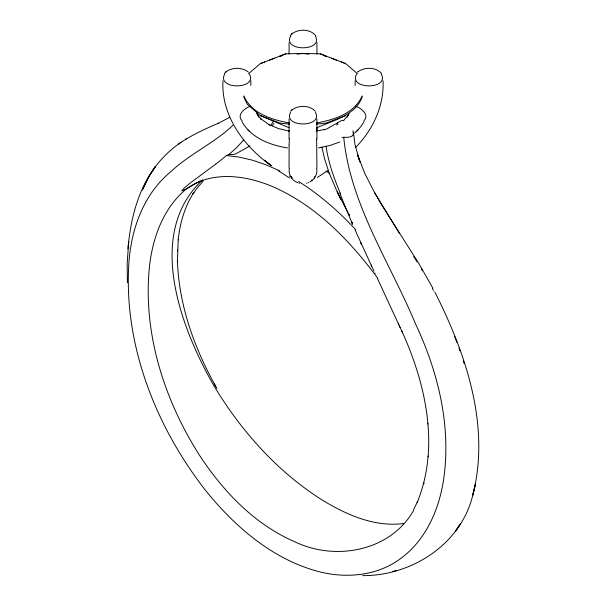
<?xml version="1.0" encoding="UTF-8"?>
<svg xmlns="http://www.w3.org/2000/svg" width="606" height="606" viewBox="0 0 606 606"><rect width="100%" height="100%" fill="white"/><g stroke="black" fill="none" stroke-linecap="round" stroke-linejoin="round"><path stroke-width="0.91" d="M289.07 131.297L289.07 118.943M289.07 54.01L289.07 42.609M316.93 138.88L316.93 127.843M316.93 118.943L316.93 130.654M316.938 54.01L316.938 42.617M250.831 80.795L250.839 85.438M222.955 80.765C221.054 115.693 243.983 146.485 271.352 165.726L264.337 160.242L270.723 165.233M178.202 239.787L177.437 261.792L177.406 260.701M291.418 176.641L291.653 178.459M177.475 250.036L177.422 251.535M355.154 85.438L355.169 80.795M127.949 248.869L128.699 241.756L127.169 263.572L127.411 282.797M417.496 501.76L417.761 501.154L417.14 502.563C439.782 447.66 426.101 385.113 402.634 332.853M428.101 456.848L428.162 456.038M128.199 246.581C131.138 214.319 140.554 180.626 163.771 156.916C178.641 140.918 198.768 131.669 218.516 123.215L217.849 123.548L229.735 117.329M178.179 239.968C179.8 224 184.565 206.479 193.897 192.488L193.041 193.806L197.571 187.459L203.177 181.202M289.365 138.835L289.085 145.001M289.32 168.256C288.198 173.293 290.865 178.634 295.107 181.368M257.277 112.724L256.952 114.011M423.814 483.406L423.942 482.906L423.708 483.808M353.283 134.759L353.025 130.707M314.347 178.459L314.582 176.641M353.268 134.805C350.995 138.357 345.571 136.986 341.928 137.373M362.206 96.892C355.502 115.504 332.929 120.397 317.044 127.677M142.319 190.049L148.455 177.263L155.356 166.582L150.023 174.528L142.986 188.421M417.405 501.957L413.55 509.669M362.206 95.892C354.366 113.64 333.982 119.836 316.415 122.988M349.101 113.292L347.14 117.178M362.744 575.639C411.807 575.889 461.158 544.143 472.832 494.966C490.549 425.776 465.969 353.79 434.941 292.221M364.062 121.609L361.146 126.26L357.691 130.176M273.298 121.397L270.685 125.616M413.603 510.426C390.188 551.68 334.565 561.459 293.933 541.378C254.172 524.001 223.106 491.201 199.609 455.454C164.09 399.718 142.569 332.527 149.508 266.034C152.727 237.863 163.097 208.881 185.133 189.989M193.041 193.806L193.359 193.314M460.613 523.539L455.417 531.273L459.424 525.319M272.48 125.419L273.791 123.518M348.601 114.716L344.041 119.897M290.251 35.671L291.956 33.785M224.5 73.47L226.015 71.856M224.682 74.083C216.122 89.786 257.989 89.786 249.43 74.083M290.63 36.012C282.07 51.715 323.937 51.715 315.378 36.012M290.622 112.155C282.063 127.858 323.937 127.858 315.378 112.155M356.57 74.083C348.011 89.786 389.878 89.786 381.318 74.083M243.559 140.077L236.37 147.887L228.75 154.644M290.706 111.186L291.956 109.928M355.54 147.508C372.917 129.964 384.227 105.755 383.045 80.765M354.616 133.07L357.017 130.843M356.214 131.646L358.517 129.351M248.498 73.705L260.315 63.645L264.701 61.948M363.948 120.753C369.721 114.89 361.267 108.019 355.669 106.33M185.451 189.678L185.974 189.17L181.815 190.89L183.868 188.368L190.034 183.156L215.728 164.097M202.805 179.717C144.326 233.818 181.414 329.649 214.645 387.022C241.415 431.086 276.715 470.794 320.279 498.806C344.996 514.221 373.766 527.303 403.573 523.569M233.03 125.245C214.054 143.334 189.367 154.03 170.377 172.089C144.114 193.738 131.691 227.788 129.025 260.974C122.973 343.367 155.128 425.412 205.108 489.853C233.696 525.417 270.208 557.475 314.809 570.511C343.132 578.935 375.902 576.776 400.233 558.853C424.488 541.393 437.812 512.54 442.918 483.755C452.152 429.336 438.805 373.357 415.595 324.051C390.128 262.784 350.313 204.76 343.746 137.395M226.061 155.871L221.622 159.514M226.144 71.743C232.469 67.099 242.211 67.145 248.362 72.076M292.092 33.671C298.894 28.724 310.242 28.868 315.756 35.671M292.092 109.815C298.735 104.967 309.461 105.088 315.294 111.186M358.032 71.743C364.767 66.842 375.849 66.963 381.5 73.47M225.75 72.076L226.394 71.531M291.698 34.004L292.342 33.459M291.698 110.141L292.342 109.603M357.638 72.076L358.282 71.531M221.175 159.87L215.956 163.923M181.111 142.19L178.558 143.993M310.893 181.368C315.135 178.634 317.802 173.293 316.673 168.256M327.801 170.634L317.37 177.437M185.762 139.191L186.421 138.774M249.99 145.834L235.931 153.826L233.219 154.515L228.932 154.568M200.313 180.838L186.14 189.08C213.963 168.65 252.429 176.088 281.146 190.602C320.718 210.237 351.738 243.173 377.773 278.23M324.255 129.964L324.725 129.692M326.028 129.396L340.83 120.912L342.496 120.352L343.966 120.662M336.398 124.98L338.087 124.048M309.817 181.989L310.355 181.694M250.331 106.33C244.718 108.057 236.181 114.996 242.165 120.859M339.807 141.993L329.967 145.478L318.476 147.932M228.568 154.719L226.462 155.53L239.226 157.106L252.505 160.211L265.67 164.68L278.669 170.377M308.128 182.739L308.696 182.52M269.458 60.115L274.533 58.153M260.315 63.645L285.797 53.836L303 53.426L320.203 53.836L326.104 56.093L324.248 55.903M285.797 53.836L279.896 56.093L281.752 55.903M345.685 115.579L326.104 123.124L316.415 124.101M312.241 180.543L311.348 180.027M392.446 571.617L396.483 570.443M325.324 129.222L316.643 131.123M306.401 183.262L306.977 183.11M297.084 54.207L303 53.426L308.916 54.207M289.585 124.101L279.896 123.124L260.315 115.579L247.233 104.27L243.794 96.892M289.357 131.123L278.555 128.586L268.852 124.586L269.602 124.98L260.686 118.761L261.497 119.564L257.399 114.716M287.524 147.932C270.041 145.16 250.998 137.865 241.938 121.609M289.585 122.988C272.018 119.836 251.634 113.64 243.794 95.892M299.023 183.11L299.599 183.262M320.203 53.836L345.685 63.645L357.502 73.705M341.299 61.948L345.685 63.645M331.467 58.153L336.542 60.115M297.872 182.739L296.735 182.27M260.315 115.579L288.956 127.677M279.305 170.687L279.949 170.998M295.637 181.694L296.183 181.989M289.577 176.096L292.153 177.573M289.41 177.922L278.199 170.634M298.576 181.459C319.627 194.685 338.496 211.183 355.389 229.371M326.051 171.081L329.891 173.664M247.483 129.351L248.308 130.176M248.983 130.843L249.786 131.646M413.648 256.467L415.08 258.717M382.189 205.737L418.731 263.307L432.866 288.198M415.557 259.466L416.981 261.739M399.649 233.704L374.538 192.556L382.25 205.972M421.39 268.905L422.533 270.814M374.538 192.556L364.804 173.414L357.548 154.969L359.979 162.007L355.025 144.842L353.48 132.722M177.467 262.565L177.437 261.633C179.194 306.757 194.958 349.707 216.94 388.544M214.35 383.962L215.645 386.28M348.011 212.812L337.194 191.776L329.467 173.733M258.86 117.178L256.899 113.292M432.411 288.365L432.669 288.85M432.919 289.342L433.176 289.827M433.676 290.804L433.934 291.289M371.683 266.231L354.987 229.772M374 271.177L371.099 264.989M374.872 273.033L375.159 273.647M377.477 278.571L398.748 324.551M398.453 323.922L399.604 326.376M399.884 326.967L401.543 330.512M399.316 325.763L400.149 327.528M401.808 331.073L402.096 331.694M401.528 330.482L401.823 331.103M402.081 331.664L402.649 332.883M361.108 243.407L360.812 242.764L361.403 244.051M352.109 223.114L344.185 204.139M352.7 224.493L351.541 221.788L352.116 223.144M339.815 192.011L340.337 193.223M339.557 191.405C333.482 176.922 328.331 161.916 326.043 146.334M344.7 205.449L339.784 192.928M454.659 336.656L455.606 339.08M455.909 339.883L456.826 342.299M329.437 173.657L324.702 159.348L321.915 147.137M459 348.245L459.901 350.791M463.302 360.979L464.105 363.517M316.635 138.835L316.93 167.907M427.738 423.132L427.821 424.079M337.55 122.745L337.603 123.336M289.092 145.251L289.07 167.907M289.07 130.654L289.07 138.88M475.581 483.588L472.832 494.966L475.581 483.588M349.374 215.236L348.488 213.653L349.374 215.251M340.777 199.086L337.224 191.822L340.784 199.124"/></g></svg>
